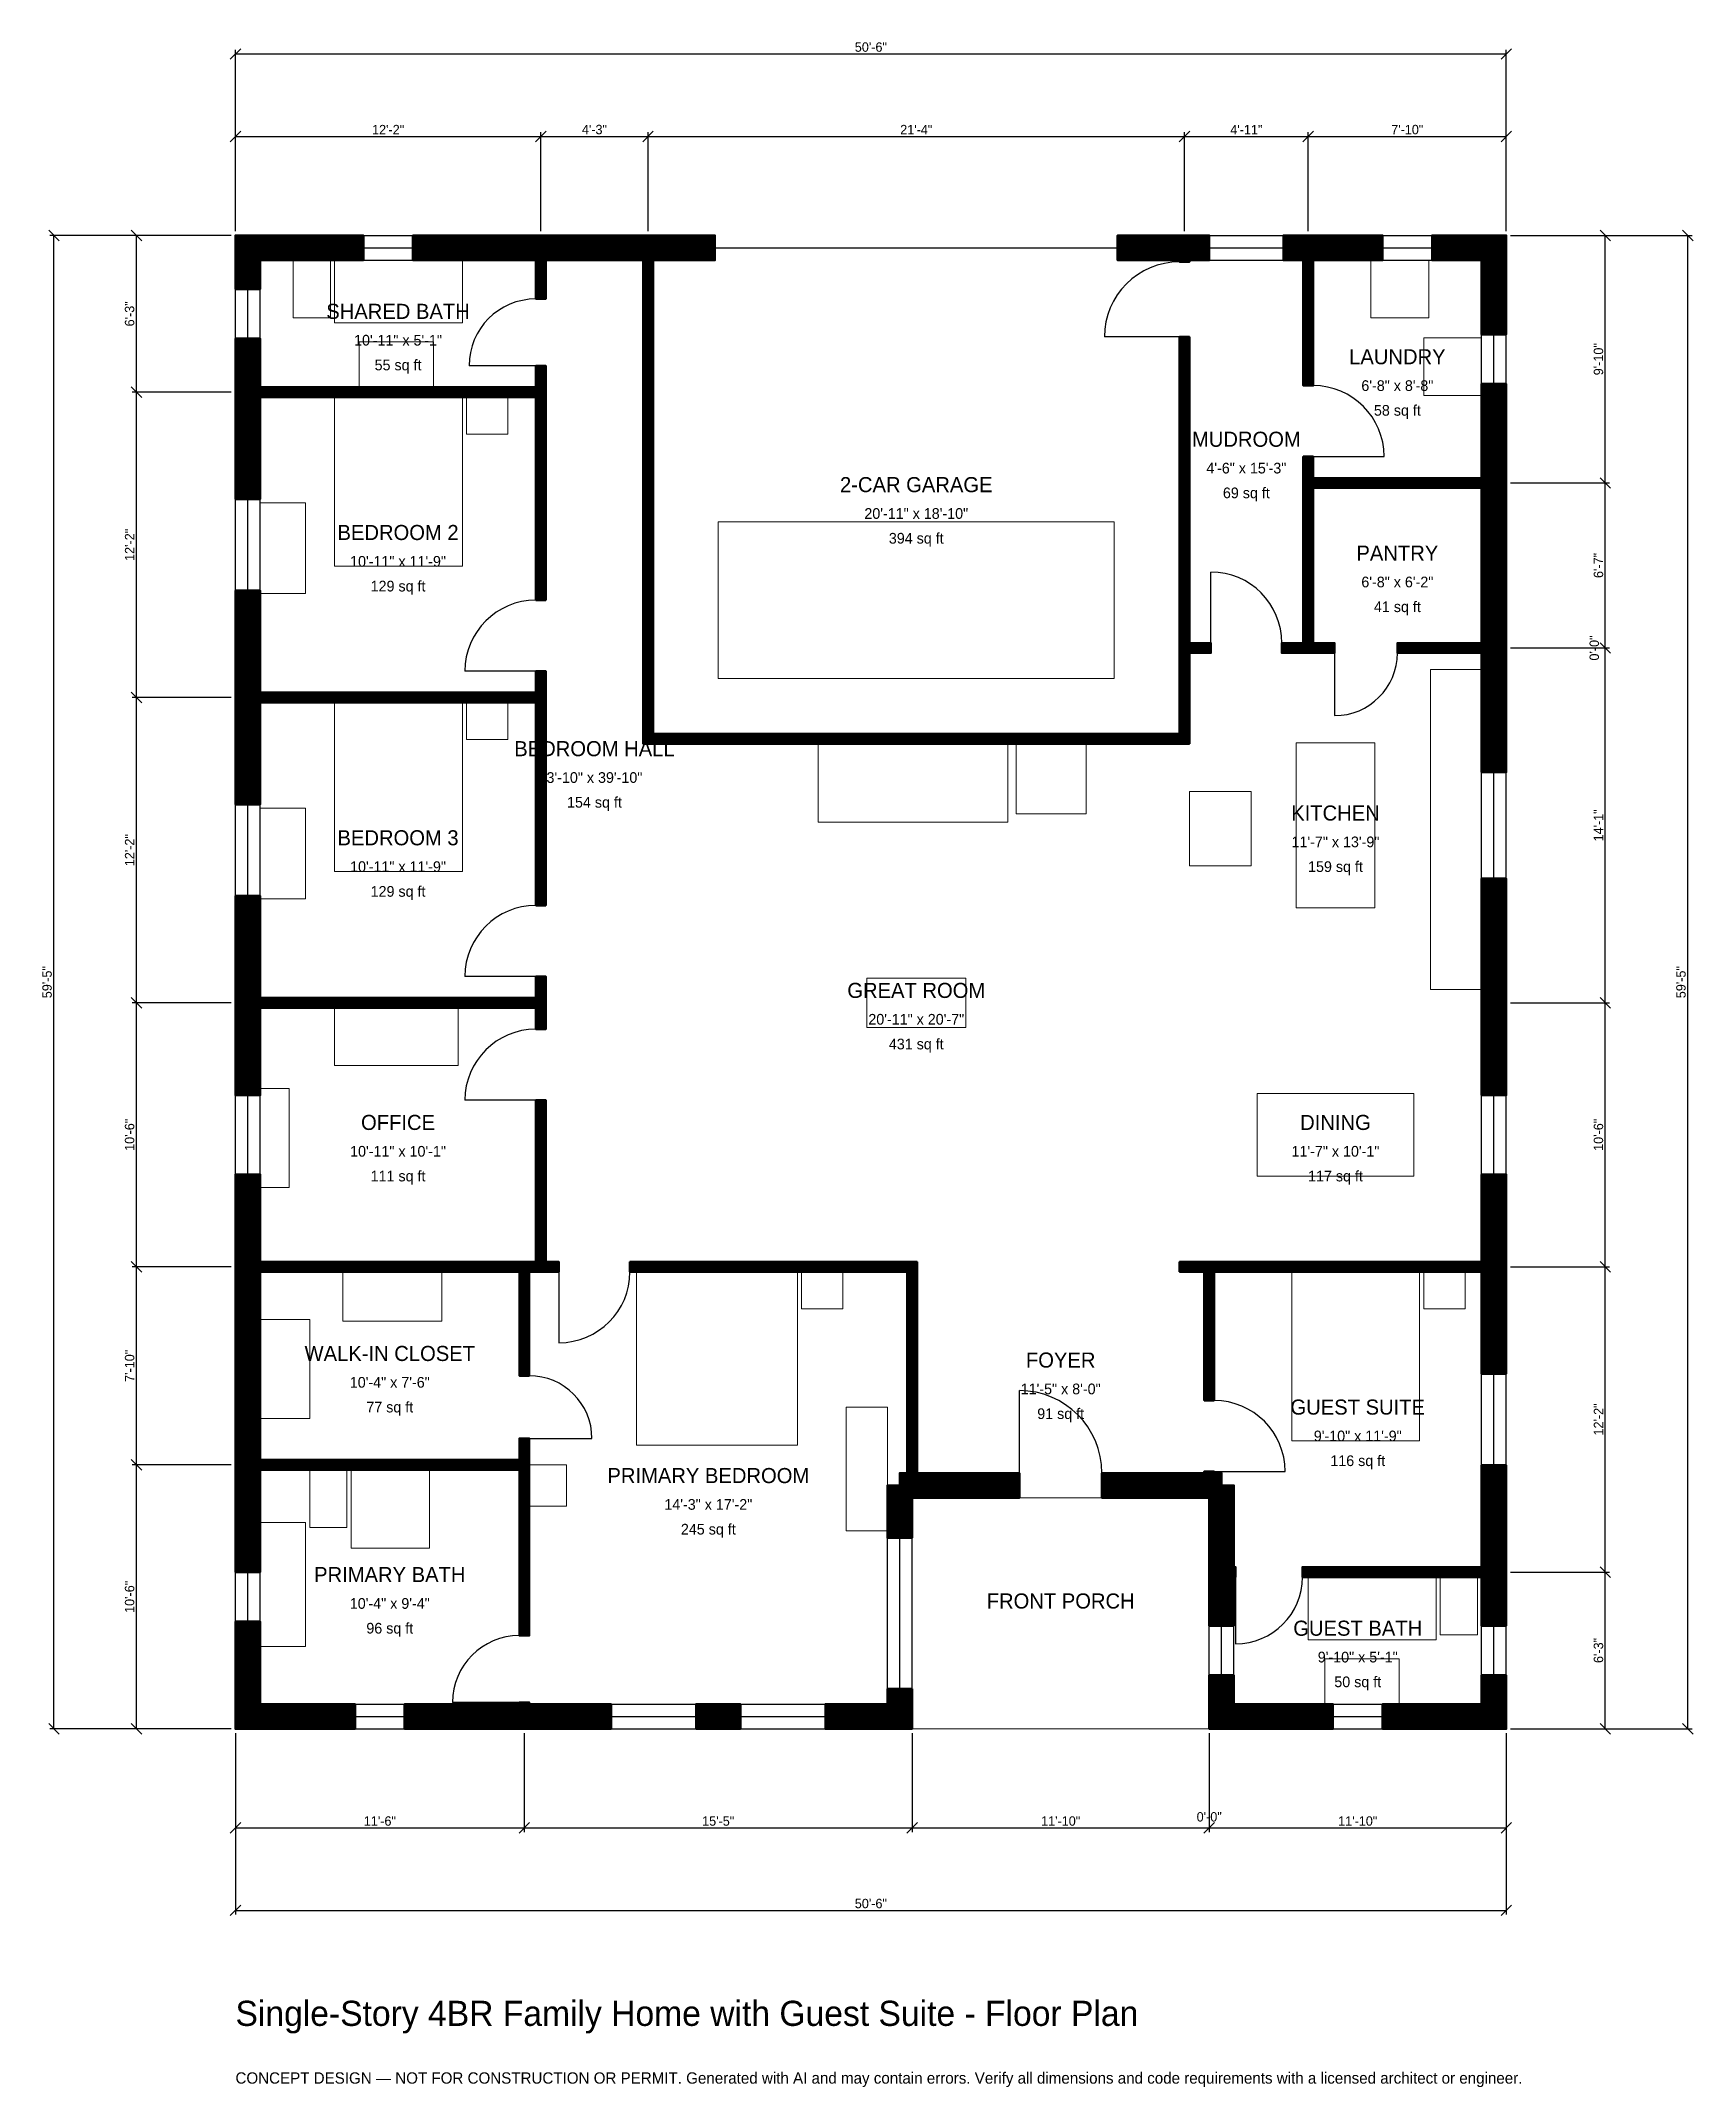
# Model space of a CAD drawing. Header units: inches. Extents: x -93 to 695, y -171 to 805.
import ezdxf
from ezdxf.enums import TextEntityAlignment as Align

# ---------------------------------------------------------------- set-up
doc = ezdxf.new("R2010")
doc.units = ezdxf.units.IN
doc.header["$MEASUREMENT"] = 0
doc.linetypes.add('DASHED', pattern=[0.6, 0.5, -0.1])
for name, color, linetype, lineweight in [('A-ANNO-DIMS', 1, 'Continuous', 13), ('A-ANNO-TEXT', 7, 'Continuous', 18), ('A-AREA-IDEN', 7, 'Continuous', 18), ('A-DOOR', 2, 'Continuous', 25), ('A-FLOR-FIXT', 9, 'Continuous', 13), ('A-FURN', 9, 'Continuous', 13), ('A-GLAZ', 4, 'Continuous', 25), ('A-SITE-PAVE', 8, 'Continuous', 13), ('A-WALL', 7, 'Continuous', 50), ('A-WALL-PATT', 8, 'Continuous', 13)]:
    doc.layers.add(name, color=color, linetype=linetype, lineweight=lineweight)
doc.dimstyles.new('PLAN', dxfattribs={"dimtxt": 4.5, "dimasz": 3, "dimexe": 2, "dimexo": 2, "dimgap": 1, "dimtad": 1, "dimdec": 0, "dimlunit": 4, "dimtsz": 2.5, "dimcen": 2.5, "dimclrd": 1, "dimclre": 1, "dimazin": 3, "dimtfac": 1, "dimtmove": 0, "dimatfit": 3})

msp = doc.modelspace()

# ---------------------------------------------------------------- hatches: boundary and pattern name
at = {"layer": 'A-WALL-PATT'}
h = msp.add_hatch(dxfattribs=at)
h.set_pattern_fill('ANSI31', color=8, scale=0.8)
h.paths.add_polyline_path([(131.8898, 0), (80.7087, 0), (80.7087, 11.811), (131.8898, 11.811), (135.4331, 11.811), (135.4331, 12.5984), (140.1575, 12.5984), (140.1575, 11.811), (143.7008, 11.811), (179.1995, 11.811), (179.1995, 0), (143.7008, 0), (140.1575, 0), (140.1575, 0), (135.4331, 0), (135.4331, 0), (131.8898, 0)])
h.paths.add_polyline_path([(11.811, 0), (11.811, 0), (0, 0), (0, 0), (0, 0), (0, 11.811), (0, 11.811), (0, 51.1811), (11.811, 51.1811), (11.811, 11.811), (57.0866, 11.811), (57.0866, 0), (11.811, 0)])
h.paths.add_polyline_path([(0, 120.0787), (0, 123.622), (0, 123.622), (0, 128.3465), (0, 128.3465), (0, 131.8898), (0, 214.5669), (0, 218.1102), (0, 218.1102), (0, 222.8346), (0, 222.8346), (0, 226.378), (0, 264.5669), (11.811, 264.5669), (11.811, 226.378), (11.811, 222.8346), (135.4331, 222.8346), (140.1575, 222.8346), (143.3071, 222.8346), (143.3071, 300), (148.0315, 300), (148.0315, 222.8346), (154.3307, 222.8346), (154.3307, 218.1102), (148.0315, 218.1102), (143.3071, 218.1102), (140.1575, 218.1102), (140.1575, 168.5039), (135.4331, 168.5039), (135.4331, 218.1102), (11.811, 218.1102), (11.811, 214.5669), (11.811, 131.8898), (11.811, 128.3465), (135.4331, 128.3465), (135.4331, 138.5827), (140.1575, 138.5827), (140.1575, 128.3465), (140.1575, 123.622), (140.1575, 44.4882), (135.4331, 44.4882), (135.4331, 123.622), (11.811, 123.622), (11.811, 120.0787), (11.811, 74.8031), (0, 74.8031), (0, 120.0787)])
h.paths.add_polyline_path([(0, 340.5512), (0, 344.0945), (0, 344.0945), (0, 348.8189), (0, 348.8189), (0, 352.3622), (0, 397.4409), (11.811, 397.4409), (11.811, 352.3622), (11.811, 348.8189), (143.3071, 348.8189), (143.3071, 359.0551), (148.0315, 359.0551), (148.0315, 348.8189), (148.0315, 344.0945), (148.0315, 333.8583), (143.3071, 333.8583), (143.3071, 344.0945), (11.811, 344.0945), (11.811, 340.5512), (11.811, 302.3622), (0, 302.3622), (0, 340.5512)])
h.paths.add_polyline_path([(0, 486.2205), (0, 489.7638), (0, 489.7638), (0, 494.4882), (0, 494.4882), (0, 498.0315), (0, 543.1102), (11.811, 543.1102), (11.811, 498.0315), (11.811, 494.4882), (143.3071, 494.4882), (143.3071, 504.7244), (148.0315, 504.7244), (148.0315, 494.4882), (148.0315, 489.7638), (148.0315, 392.9134), (143.3071, 392.9134), (143.3071, 489.7638), (11.811, 489.7638), (11.811, 486.2205), (11.811, 441.1417), (0, 441.1417), (0, 486.2205)])
h.paths.add_polyline_path([(0, 631.8898), (0, 635.4331), (0, 635.4331), (0, 640.1575), (0, 640.1575), (0, 643.7008), (0, 663.3858), (11.811, 663.3858), (11.811, 643.7008), (11.811, 640.1575), (143.3071, 640.1575), (143.3071, 650.3937), (148.0315, 650.3937), (148.0315, 640.1575), (148.0315, 635.4331), (148.0315, 538.5827), (143.3071, 538.5827), (143.3071, 635.4331), (11.811, 635.4331), (11.811, 631.8898), (11.811, 586.811), (0, 586.811), (0, 631.8898)])
h.paths.add_polyline_path([(0, 700.7874), (0, 700.7874), (0, 712.5984), (0, 712.5984), (0, 712.5985), (11.811, 712.5985), (11.811, 712.5984), (61.0236, 712.5984), (61.0236, 700.7874), (11.811, 700.7874), (11.811, 687.0079), (0, 687.0079), (0, 700.7874)])
h.paths.add_polyline_path([(139.7638, 712.5984), (139.7638, 712.5984), (143.3071, 712.5984), (143.3071, 712.5985), (148.0315, 712.5985), (148.0315, 712.5984), (190.9449, 712.5984), (194.4882, 712.5984), (194.4882, 712.5985), (199.2126, 712.5985), (199.2126, 712.5984), (202.7559, 712.5984), (228.7402, 712.5984), (228.7402, 700.7874), (202.7559, 700.7874), (199.2126, 700.7874), (199.2126, 474.8031), (450.3937, 474.8031), (450.3937, 513.3858), (450.3937, 513.3858), (450.3937, 518.1102), (450.3937, 664.1732), (455.1181, 664.1732), (455.1181, 518.1102), (465.3543, 518.1102), (465.3543, 513.3858), (455.1181, 513.3858), (455.1181, 513.3858), (455.1181, 474.8031), (455.1181, 470.0787), (450.3937, 470.0787), (199.2126, 470.0787), (194.4882, 470.0787), (194.4882, 474.8031), (194.4882, 700.7874), (190.9449, 700.7874), (151.5748, 700.7874), (151.5748, 700.7874), (148.0315, 700.7874), (148.0315, 682.2835), (143.3071, 682.2835), (143.3071, 700.7874), (84.6457, 700.7874), (84.6457, 712.5984), (139.7638, 712.5984)])
h.paths.add_polyline_path([(446.8504, 712.5984), (450.3937, 712.5984), (450.3937, 712.5985), (455.1181, 712.5985), (455.1181, 712.5984), (458.6614, 712.5984), (464.5669, 712.5984), (464.5669, 700.7874), (458.6614, 700.7874), (455.1181, 700.7874), (455.1181, 700), (450.3937, 700), (450.3937, 700.7874), (446.8504, 700.7874), (420.8661, 700.7874), (420.8661, 712.5984), (446.8504, 712.5984)])
h.paths.add_polyline_path([(505.9055, 712.5984), (509.4488, 712.5984), (509.4488, 712.5985), (514.1732, 712.5985), (514.1732, 712.5984), (517.7165, 712.5984), (547.2441, 712.5984), (547.2441, 700.7874), (517.7165, 700.7874), (514.1732, 700.7874), (514.1732, 640.9449), (509.4488, 640.9449), (509.4488, 700.7874), (505.9055, 700.7874), (500, 700.7874), (500, 712.5984), (505.9055, 712.5984)])
h.paths.add_polyline_path([(594.4882, 712.5984), (594.4882, 712.5985), (606.2992, 712.5985), (606.2992, 712.5984), (606.2993, 712.5984), (606.2993, 700.7874), (606.2992, 700.7874), (606.2992, 665.3543), (594.4882, 665.3543), (594.4882, 700.7874), (570.8661, 700.7874), (570.8661, 712.5984), (594.4882, 712.5984)])
h.paths.add_polyline_path([(606.2992, 600.3937), (606.2992, 596.8504), (606.2993, 596.8504), (606.2993, 592.126), (606.2992, 592.126), (606.2992, 588.5827), (606.2992, 521.6535), (606.2992, 518.1102), (606.2993, 518.1102), (606.2993, 513.3858), (606.2992, 513.3858), (606.2992, 509.8425), (606.2992, 456.4961), (594.4882, 456.4961), (594.4882, 509.8425), (594.4882, 513.3858), (554.3307, 513.3858), (554.3307, 518.1102), (594.4882, 518.1102), (594.4882, 521.6535), (594.4882, 588.5827), (594.4882, 592.126), (514.1732, 592.126), (514.1732, 518.1102), (524.4094, 518.1102), (524.4094, 513.3858), (514.1732, 513.3858), (514.1732, 513.3858), (509.4488, 513.3858), (509.4488, 513.3858), (499.2126, 513.3858), (499.2126, 518.1102), (509.4488, 518.1102), (509.4488, 592.126), (509.4488, 596.8504), (509.4488, 607.0866), (514.1732, 607.0866), (514.1732, 596.8504), (594.4882, 596.8504), (594.4882, 600.3937), (594.4882, 641.7323), (606.2992, 641.7323), (606.2992, 600.3937)])
h.paths.add_polyline_path([(606.2992, 352.3622), (606.2992, 340.5512), (606.2992, 302.3622), (594.4882, 302.3622), (594.4882, 340.5512), (594.4882, 352.3622), (594.4882, 405.7087), (606.2992, 405.7087), (606.2992, 352.3622)])
h.paths.add_polyline_path([(606.2992, 226.378), (606.2992, 222.8346), (606.2993, 222.8346), (606.2993, 218.1102), (606.2992, 218.1102), (606.2992, 214.5669), (606.2992, 169.4882), (594.4882, 169.4882), (594.4882, 214.5669), (594.4882, 218.1102), (466.9291, 218.1102), (466.9291, 156.6929), (462.2047, 156.6929), (462.2047, 218.1102), (450.3937, 218.1102), (450.3937, 222.8346), (462.2047, 222.8346), (462.2047, 222.8346), (466.9291, 222.8346), (594.4882, 222.8346), (594.4882, 226.378), (594.4882, 264.5669), (606.2992, 264.5669), (606.2992, 226.378)])
h.paths.add_polyline_path([(606.2992, 80.7087), (606.2992, 77.1654), (606.2993, 77.1654), (606.2993, 72.4409), (606.2992, 72.4409), (606.2992, 68.8976), (606.2992, 49.2126), (594.4882, 49.2126), (594.4882, 68.8976), (594.4882, 72.4409), (509.0551, 72.4409), (509.0551, 77.1654), (594.4882, 77.1654), (594.4882, 80.7087), (594.4882, 125.7874), (606.2992, 125.7874), (606.2992, 80.7087)])
h.paths.add_polyline_path([(606.2992, 11.811), (606.2993, 11.811), (606.2993, 0), (606.2992, 0), (606.2992, 0), (594.4882, 0), (594.4882, 0), (547.2441, 0), (547.2441, 11.811), (594.4882, 11.811), (594.4882, 25.5906), (606.2992, 25.5906), (606.2992, 11.811)])
h.paths.add_polyline_path([(476.378, 0), (476.378, 0), (464.5669, 0), (464.5669, 0), (464.5669, 0), (464.5669, 11.811), (464.5669, 11.811), (464.5669, 25.5906), (476.378, 25.5906), (476.378, 11.811), (523.622, 11.811), (523.622, 0), (476.378, 0)])
h.paths.add_polyline_path([(464.5669, 68.8976), (464.5669, 72.4409), (464.5669, 72.4409), (464.5669, 77.1654), (464.5669, 77.1654), (464.5669, 80.7087), (464.5669, 107.874), (464.5669, 107.874), (464.5669, 110.2362), (462.2047, 110.2362), (462.2047, 110.2362), (413.3858, 110.2362), (413.3858, 122.0472), (462.2047, 122.0472), (462.2047, 122.8346), (466.9291, 122.8346), (466.9291, 122.0472), (470.4724, 122.0472), (470.4724, 116.1417), (476.378, 116.1417), (476.378, 80.7087), (476.378, 77.1654), (477.1654, 77.1654), (477.1654, 72.4409), (476.378, 72.4409), (476.378, 68.8976), (476.378, 49.2126), (464.5669, 49.2126), (464.5669, 68.8976)])
h.paths.add_polyline_path([(325.1969, 110.2362), (325.1969, 110.2362), (322.8347, 110.2362), (322.8347, 107.874), (322.8346, 107.874), (322.8346, 91.1417), (311.0236, 91.1417), (311.0236, 116.1417), (316.9291, 116.1417), (316.9291, 122.0472), (320.4724, 122.0472), (320.4724, 218.1102), (199.2126, 218.1102), (194.4882, 218.1102), (188.189, 218.1102), (188.189, 222.8346), (194.4882, 222.8346), (199.2126, 222.8346), (320.4724, 222.8346), (325.1969, 222.8346), (325.1969, 218.1102), (325.1969, 122.0472), (374.0157, 122.0472), (374.0157, 110.2362), (325.1969, 110.2362)])
h.paths.add_polyline_path([(322.8346, 11.811), (322.8347, 11.811), (322.8347, 0), (322.8346, 0), (322.8346, 0), (311.0236, 0), (311.0236, 0), (281.4304, 0), (281.4304, 11.811), (311.0236, 11.811), (311.0236, 19.0945), (322.8346, 19.0945), (322.8346, 11.811)])
h.paths.add_polyline_path([(219.7507, 0), (219.7507, 11.811), (240.8793, 11.811), (240.8793, 0), (219.7507, 0)])

# ---------------------------------------------------------------- linework, layer by layer
at = {"layer": 'A-DOOR', "linetype": 'DASHED'}
msp.add_line((228.7402, 706.6929), (420.8661, 706.6929), dxfattribs=at)
at = {"layer": 'A-DOOR'}
for p, q in [((450.3937, 664.1732), (414.5669, 664.1732)), ((143.3071, 650.3937), (111.4173, 650.3937)), ((514.1732, 607.0866), (548.0315, 607.0866)), ((465.3543, 518.1102), (465.3543, 551.9685)), ((524.4094, 513.3858), (524.4094, 483.4646)), ((143.3071, 504.7244), (109.4488, 504.7244)), ((143.3071, 359.0551), (109.4488, 359.0551)), ((143.3071, 300), (109.4488, 300)), ((154.3307, 218.1102), (154.3307, 184.252)), ((374.0157, 122.0472), (374.0157, 161.4173)), ((140.1575, 138.5827), (170.0787, 138.5827)), ((466.9291, 122.8346), (500.7874, 122.8346)), ((477.1654, 72.4409), (477.1654, 40.5512)), ((135.4331, 12.5984), (103.5433, 12.5984))]:
    msp.add_line(p, q, dxfattribs=at)
for centre, radius, start, end in [((450.3937, 664.1732), 35.8268, 90, 180), ((143.3071, 650.3937), 31.8898, 90, 180), ((514.1732, 607.0866), 33.8583, 0, 90), ((465.3543, 518.1102), 33.8583, 0, 90), ((143.3071, 504.7244), 33.8583, 90, 180), ((524.4094, 513.3858), 29.9213, 270, 360), ((143.3071, 359.0551), 33.8583, 90, 180), ((143.3071, 300), 33.8583, 90, 180), ((154.3307, 218.1102), 33.8583, 270, 360), ((140.1575, 138.5827), 29.9213, 0, 90), ((374.0157, 122.0472), 39.3701, 0, 90), ((466.9291, 122.8346), 33.8583, 0, 90), ((477.1654, 72.4409), 31.8898, 270, 360), ((135.4331, 12.5984), 31.8898, 90, 180)]:
    msp.add_arc(centre, radius, start, end, dxfattribs=at)
at = {"layer": 'A-FLOR-FIXT'}
for points in [[(27.5591, 673.2283), (45.2756, 673.2283), (45.2756, 700.7874), (27.5591, 700.7874)], [(47.2441, 670.8661), (108.2677, 670.8661), (108.2677, 700.7874), (47.2441, 700.7874)], [(59.0551, 640.1575), (94.4882, 640.1575), (94.4882, 661.811), (59.0551, 661.811)], [(570.0787, 352.7559), (594.4882, 352.7559), (594.4882, 505.5118), (570.0787, 505.5118)], [(506.1024, 391.7323), (543.5039, 391.7323), (543.5039, 470.4724), (506.1024, 470.4724)], [(35.4331, 96.063), (53.1496, 96.063), (53.1496, 123.622), (35.4331, 123.622)], [(55.1181, 86.2205), (92.5197, 86.2205), (92.5197, 123.622), (55.1181, 123.622)], [(11.811, 39.3701), (33.4646, 39.3701), (33.4646, 98.4252), (11.811, 98.4252)], [(511.811, 42.5197), (572.8346, 42.5197), (572.8346, 72.4409), (511.811, 72.4409)], [(574.8031, 44.8819), (592.5197, 44.8819), (592.5197, 72.4409), (574.8031, 72.4409)], [(519.685, 11.811), (555.1181, 11.811), (555.1181, 33.4646), (519.685, 33.4646)]]:
    msp.add_lwpolyline(points, close=True, dxfattribs=at)
at = {"layer": 'A-FURN'}
for points in [[(541.7323, 673.2283), (569.2913, 673.2283), (569.2913, 700.7874), (541.7323, 700.7874)], [(566.9291, 636.2205), (594.4882, 636.2205), (594.4882, 663.7795), (566.9291, 663.7795)], [(47.2441, 554.7244), (108.2677, 554.7244), (108.2677, 635.4331), (47.2441, 635.4331)], [(110.2362, 617.7165), (129.9213, 617.7165), (129.9213, 635.4331), (110.2362, 635.4331)], [(11.811, 541.7323), (33.4646, 541.7323), (33.4646, 585.0394), (11.811, 585.0394)], [(230.315, 501.1811), (419.2913, 501.1811), (419.2913, 575.9843), (230.315, 575.9843)], [(47.2441, 409.0551), (108.2677, 409.0551), (108.2677, 489.7638), (47.2441, 489.7638)], [(110.2362, 472.0472), (129.9213, 472.0472), (129.9213, 489.7638), (110.2362, 489.7638)], [(277.9528, 432.6772), (368.5039, 432.6772), (368.5039, 470.0787), (277.9528, 470.0787)], [(372.4409, 436.6142), (405.9055, 436.6142), (405.9055, 470.0787), (372.4409, 470.0787)], [(11.811, 396.063), (33.4646, 396.063), (33.4646, 439.3701), (11.811, 439.3701)], [(455.1181, 411.811), (484.6457, 411.811), (484.6457, 447.2441), (455.1181, 447.2441)], [(301.1811, 334.6457), (348.4252, 334.6457), (348.4252, 358.2677), (301.1811, 358.2677)], [(47.2441, 316.5354), (106.2992, 316.5354), (106.2992, 344.0945), (47.2441, 344.0945)], [(11.811, 258.2677), (25.5906, 258.2677), (25.5906, 305.5118), (11.811, 305.5118)], [(487.4016, 263.7795), (562.2047, 263.7795), (562.2047, 303.1496), (487.4016, 303.1496)], [(51.1811, 194.4882), (98.4252, 194.4882), (98.4252, 218.1102), (51.1811, 218.1102)], [(191.3386, 135.4331), (268.1102, 135.4331), (268.1102, 218.1102), (191.3386, 218.1102)], [(270.0787, 200.3937), (289.7638, 200.3937), (289.7638, 218.1102), (270.0787, 218.1102)], [(503.937, 137.4016), (564.9606, 137.4016), (564.9606, 218.1102), (503.937, 218.1102)], [(566.9291, 200.3937), (586.6142, 200.3937), (586.6142, 218.1102), (566.9291, 218.1102)], [(11.811, 148.0315), (35.4331, 148.0315), (35.4331, 195.2756), (11.811, 195.2756)], [(291.3386, 94.4882), (311.0236, 94.4882), (311.0236, 153.5433), (291.3386, 153.5433)], [(140.1575, 106.2992), (157.874, 106.2992), (157.874, 125.9843), (140.1575, 125.9843)]]:
    msp.add_lwpolyline(points, close=True, dxfattribs=at)
at = {"layer": 'A-GLAZ'}
for p, q in [((61.0236, 712.5984), (84.6457, 712.5984)), ((61.0236, 706.6929), (84.6457, 706.6929)), ((464.5669, 712.5984), (500, 712.5984)), ((464.5669, 706.6929), (500, 706.6929)), ((547.2441, 712.5984), (570.8661, 712.5984)), ((547.2441, 706.6929), (570.8661, 706.6929)), ((61.0236, 700.7874), (84.6457, 700.7874)), ((464.5669, 700.7874), (500, 700.7874)), ((547.2441, 700.7874), (570.8661, 700.7874)), ((0, 663.3858), (0, 687.0079)), ((5.9055, 663.3858), (5.9055, 687.0079)), ((11.811, 663.3858), (11.811, 687.0079)), ((594.4882, 641.7323), (594.4882, 665.3543)), ((600.3937, 641.7323), (600.3937, 665.3543)), ((606.2992, 641.7323), (606.2992, 665.3543)), ((0, 543.1102), (0, 586.811)), ((5.9055, 543.1102), (5.9055, 586.811)), ((11.811, 543.1102), (11.811, 586.811)), ((594.4882, 405.7087), (594.4882, 456.4961)), ((600.3937, 405.7087), (600.3937, 456.4961)), ((606.2992, 405.7087), (606.2992, 456.4961)), ((0, 397.4409), (0, 441.1417)), ((5.9055, 397.4409), (5.9055, 441.1417)), ((11.811, 397.4409), (11.811, 441.1417)), ((0, 264.5669), (0, 302.3622)), ((5.9055, 264.5669), (5.9055, 302.3622)), ((11.811, 264.5669), (11.811, 302.3622)), ((594.4882, 264.5669), (594.4882, 302.3622)), ((600.3937, 264.5669), (600.3937, 302.3622)), ((606.2992, 264.5669), (606.2992, 302.3622)), ((594.4882, 125.7874), (594.4882, 169.4882)), ((600.3937, 125.7874), (600.3937, 169.4882)), ((606.2992, 125.7874), (606.2992, 169.4882)), ((311.0236, 19.0945), (311.0236, 91.1417)), ((316.9291, 19.0945), (316.9291, 91.1417)), ((322.8346, 19.0945), (322.8346, 91.1417)), ((0, 51.1811), (0, 74.8031)), ((5.9055, 51.1811), (5.9055, 74.8031)), ((11.811, 51.1811), (11.811, 74.8031)), ((464.5669, 25.5906), (464.5669, 49.2126)), ((470.4724, 25.5906), (470.4724, 49.2126)), ((476.378, 25.5906), (476.378, 49.2126)), ((594.4882, 25.5906), (594.4882, 49.2126)), ((600.3937, 25.5906), (600.3937, 49.2126)), ((606.2992, 25.5906), (606.2992, 49.2126)), ((57.0866, 11.811), (80.7087, 11.811)), ((179.1995, 11.811), (219.7507, 11.811)), ((240.8793, 11.811), (281.4304, 11.811)), ((523.622, 11.811), (547.2441, 11.811)), ((57.0866, 5.9055), (80.7087, 5.9055)), ((57.0866, 0), (80.7087, 0)), ((179.1995, 5.9055), (219.7507, 5.9055)), ((179.1995, 0), (219.7507, 0)), ((240.8793, 5.9055), (281.4304, 5.9055)), ((240.8793, 0), (281.4304, 0)), ((523.622, 5.9055), (547.2441, 5.9055)), ((523.622, 0), (547.2441, 0))]:
    msp.add_line(p, q, dxfattribs=at)
at = {"layer": 'A-SITE-PAVE', "linetype": 'DASHED'}
msp.add_lwpolyline([(322.8346, 0), (464.5669, 0), (464.5669, 110.2362), (322.8346, 110.2362)], close=True, dxfattribs=at)
at = {"layer": 'A-WALL'}
for points in [[(0, 700.7874), (0, 700.7874), (0, 712.5984), (0, 712.5984), (0, 712.5985), (11.811, 712.5985), (11.811, 712.5984), (61.0236, 712.5984), (61.0236, 700.7874), (11.811, 700.7874), (11.811, 687.0079), (0, 687.0079), (0, 700.7874)], [(139.7638, 712.5984), (139.7638, 712.5984), (143.3071, 712.5984), (143.3071, 712.5985), (148.0315, 712.5985), (148.0315, 712.5984), (190.9449, 712.5984), (194.4882, 712.5984), (194.4882, 712.5985), (199.2126, 712.5985), (199.2126, 712.5984), (202.7559, 712.5984), (228.7402, 712.5984), (228.7402, 700.7874), (202.7559, 700.7874), (199.2126, 700.7874), (199.2126, 474.8031), (450.3937, 474.8031), (450.3937, 513.3858), (450.3937, 513.3858), (450.3937, 518.1102), (450.3937, 664.1732), (455.1181, 664.1732), (455.1181, 518.1102), (465.3543, 518.1102), (465.3543, 513.3858), (455.1181, 513.3858), (455.1181, 513.3858), (455.1181, 474.8031), (455.1181, 470.0787), (450.3937, 470.0787), (199.2126, 470.0787), (194.4882, 470.0787), (194.4882, 474.8031), (194.4882, 700.7874), (190.9449, 700.7874), (151.5748, 700.7874), (151.5748, 700.7874), (148.0315, 700.7874), (148.0315, 682.2835), (143.3071, 682.2835), (143.3071, 700.7874), (84.6457, 700.7874), (84.6457, 712.5984), (139.7638, 712.5984)], [(446.8504, 712.5984), (450.3937, 712.5984), (450.3937, 712.5985), (455.1181, 712.5985), (455.1181, 712.5984), (458.6614, 712.5984), (464.5669, 712.5984), (464.5669, 700.7874), (458.6614, 700.7874), (455.1181, 700.7874), (455.1181, 700), (450.3937, 700), (450.3937, 700.7874), (446.8504, 700.7874), (420.8661, 700.7874), (420.8661, 712.5984), (446.8504, 712.5984)], [(505.9055, 712.5984), (509.4488, 712.5984), (509.4488, 712.5985), (514.1732, 712.5985), (514.1732, 712.5984), (517.7165, 712.5984), (547.2441, 712.5984), (547.2441, 700.7874), (517.7165, 700.7874), (514.1732, 700.7874), (514.1732, 640.9449), (509.4488, 640.9449), (509.4488, 700.7874), (505.9055, 700.7874), (500, 700.7874), (500, 712.5984), (505.9055, 712.5984)], [(594.4882, 712.5984), (594.4882, 712.5985), (606.2992, 712.5985), (606.2992, 712.5984), (606.2993, 712.5984), (606.2993, 700.7874), (606.2992, 700.7874), (606.2992, 665.3543), (594.4882, 665.3543), (594.4882, 700.7874), (570.8661, 700.7874), (570.8661, 712.5984), (594.4882, 712.5984)], [(0, 631.8898), (0, 635.4331), (0, 635.4331), (0, 640.1575), (0, 640.1575), (0, 643.7008), (0, 663.3858), (11.811, 663.3858), (11.811, 643.7008), (11.811, 640.1575), (143.3071, 640.1575), (143.3071, 650.3937), (148.0315, 650.3937), (148.0315, 640.1575), (148.0315, 635.4331), (148.0315, 538.5827), (143.3071, 538.5827), (143.3071, 635.4331), (11.811, 635.4331), (11.811, 631.8898), (11.811, 586.811), (0, 586.811), (0, 631.8898)], [(606.2992, 600.3937), (606.2992, 596.8504), (606.2993, 596.8504), (606.2993, 592.126), (606.2992, 592.126), (606.2992, 588.5827), (606.2992, 521.6535), (606.2992, 518.1102), (606.2993, 518.1102), (606.2993, 513.3858), (606.2992, 513.3858), (606.2992, 509.8425), (606.2992, 456.4961), (594.4882, 456.4961), (594.4882, 509.8425), (594.4882, 513.3858), (554.3307, 513.3858), (554.3307, 518.1102), (594.4882, 518.1102), (594.4882, 521.6535), (594.4882, 588.5827), (594.4882, 592.126), (514.1732, 592.126), (514.1732, 518.1102), (524.4094, 518.1102), (524.4094, 513.3858), (514.1732, 513.3858), (514.1732, 513.3858), (509.4488, 513.3858), (509.4488, 513.3858), (499.2126, 513.3858), (499.2126, 518.1102), (509.4488, 518.1102), (509.4488, 592.126), (509.4488, 596.8504), (509.4488, 607.0866), (514.1732, 607.0866), (514.1732, 596.8504), (594.4882, 596.8504), (594.4882, 600.3937), (594.4882, 641.7323), (606.2992, 641.7323), (606.2992, 600.3937)], [(0, 486.2205), (0, 489.7638), (0, 489.7638), (0, 494.4882), (0, 494.4882), (0, 498.0315), (0, 543.1102), (11.811, 543.1102), (11.811, 498.0315), (11.811, 494.4882), (143.3071, 494.4882), (143.3071, 504.7244), (148.0315, 504.7244), (148.0315, 494.4882), (148.0315, 489.7638), (148.0315, 392.9134), (143.3071, 392.9134), (143.3071, 489.7638), (11.811, 489.7638), (11.811, 486.2205), (11.811, 441.1417), (0, 441.1417), (0, 486.2205)], [(606.2992, 352.3622), (606.2992, 340.5512), (606.2992, 302.3622), (594.4882, 302.3622), (594.4882, 340.5512), (594.4882, 352.3622), (594.4882, 405.7087), (606.2992, 405.7087), (606.2992, 352.3622)], [(0, 340.5512), (0, 344.0945), (0, 344.0945), (0, 348.8189), (0, 348.8189), (0, 352.3622), (0, 397.4409), (11.811, 397.4409), (11.811, 352.3622), (11.811, 348.8189), (143.3071, 348.8189), (143.3071, 359.0551), (148.0315, 359.0551), (148.0315, 348.8189), (148.0315, 344.0945), (148.0315, 333.8583), (143.3071, 333.8583), (143.3071, 344.0945), (11.811, 344.0945), (11.811, 340.5512), (11.811, 302.3622), (0, 302.3622), (0, 340.5512)], [(0, 120.0787), (0, 123.622), (0, 123.622), (0, 128.3465), (0, 128.3465), (0, 131.8898), (0, 214.5669), (0, 218.1102), (0, 218.1102), (0, 222.8346), (0, 222.8346), (0, 226.378), (0, 264.5669), (11.811, 264.5669), (11.811, 226.378), (11.811, 222.8346), (135.4331, 222.8346), (140.1575, 222.8346), (143.3071, 222.8346), (143.3071, 300), (148.0315, 300), (148.0315, 222.8346), (154.3307, 222.8346), (154.3307, 218.1102), (148.0315, 218.1102), (143.3071, 218.1102), (140.1575, 218.1102), (140.1575, 168.5039), (135.4331, 168.5039), (135.4331, 218.1102), (11.811, 218.1102), (11.811, 214.5669), (11.811, 131.8898), (11.811, 128.3465), (135.4331, 128.3465), (135.4331, 138.5827), (140.1575, 138.5827), (140.1575, 128.3465), (140.1575, 123.622), (140.1575, 44.4882), (135.4331, 44.4882), (135.4331, 123.622), (11.811, 123.622), (11.811, 120.0787), (11.811, 74.8031), (0, 74.8031), (0, 120.0787)], [(606.2992, 226.378), (606.2992, 222.8346), (606.2993, 222.8346), (606.2993, 218.1102), (606.2992, 218.1102), (606.2992, 214.5669), (606.2992, 169.4882), (594.4882, 169.4882), (594.4882, 214.5669), (594.4882, 218.1102), (466.9291, 218.1102), (466.9291, 156.6929), (462.2047, 156.6929), (462.2047, 218.1102), (450.3937, 218.1102), (450.3937, 222.8346), (462.2047, 222.8346), (462.2047, 222.8346), (466.9291, 222.8346), (594.4882, 222.8346), (594.4882, 226.378), (594.4882, 264.5669), (606.2992, 264.5669), (606.2992, 226.378)], [(325.1969, 110.2362), (325.1969, 110.2362), (322.8347, 110.2362), (322.8347, 107.874), (322.8346, 107.874), (322.8346, 91.1417), (311.0236, 91.1417), (311.0236, 116.1417), (316.9291, 116.1417), (316.9291, 122.0472), (320.4724, 122.0472), (320.4724, 218.1102), (199.2126, 218.1102), (194.4882, 218.1102), (188.189, 218.1102), (188.189, 222.8346), (194.4882, 222.8346), (199.2126, 222.8346), (320.4724, 222.8346), (325.1969, 222.8346), (325.1969, 218.1102), (325.1969, 122.0472), (374.0157, 122.0472), (374.0157, 110.2362), (325.1969, 110.2362)], [(464.5669, 68.8976), (464.5669, 72.4409), (464.5669, 72.4409), (464.5669, 77.1654), (464.5669, 77.1654), (464.5669, 80.7087), (464.5669, 107.874), (464.5669, 107.874), (464.5669, 110.2362), (462.2047, 110.2362), (462.2047, 110.2362), (413.3858, 110.2362), (413.3858, 122.0472), (462.2047, 122.0472), (462.2047, 122.8346), (466.9291, 122.8346), (466.9291, 122.0472), (470.4724, 122.0472), (470.4724, 116.1417), (476.378, 116.1417), (476.378, 80.7087), (476.378, 77.1654), (477.1654, 77.1654), (477.1654, 72.4409), (476.378, 72.4409), (476.378, 68.8976), (476.378, 49.2126), (464.5669, 49.2126), (464.5669, 68.8976)], [(606.2992, 80.7087), (606.2992, 77.1654), (606.2993, 77.1654), (606.2993, 72.4409), (606.2992, 72.4409), (606.2992, 68.8976), (606.2992, 49.2126), (594.4882, 49.2126), (594.4882, 68.8976), (594.4882, 72.4409), (509.0551, 72.4409), (509.0551, 77.1654), (594.4882, 77.1654), (594.4882, 80.7087), (594.4882, 125.7874), (606.2992, 125.7874), (606.2992, 80.7087)], [(11.811, 0), (11.811, 0), (0, 0), (0, 0), (0, 0), (0, 11.811), (0, 11.811), (0, 51.1811), (11.811, 51.1811), (11.811, 11.811), (57.0866, 11.811), (57.0866, 0), (11.811, 0)], [(476.378, 0), (476.378, 0), (464.5669, 0), (464.5669, 0), (464.5669, 0), (464.5669, 11.811), (464.5669, 11.811), (464.5669, 25.5906), (476.378, 25.5906), (476.378, 11.811), (523.622, 11.811), (523.622, 0), (476.378, 0)], [(606.2992, 11.811), (606.2993, 11.811), (606.2993, 0), (606.2992, 0), (606.2992, 0), (594.4882, 0), (594.4882, 0), (547.2441, 0), (547.2441, 11.811), (594.4882, 11.811), (594.4882, 25.5906), (606.2992, 25.5906), (606.2992, 11.811)], [(131.8898, 0), (80.7087, 0), (80.7087, 11.811), (131.8898, 11.811), (135.4331, 11.811), (135.4331, 12.5984), (140.1575, 12.5984), (140.1575, 11.811), (143.7008, 11.811), (179.1995, 11.811), (179.1995, 0), (143.7008, 0), (140.1575, 0), (140.1575, 0), (135.4331, 0), (135.4331, 0), (131.8898, 0)], [(219.7507, 0), (219.7507, 11.811), (240.8793, 11.811), (240.8793, 0), (219.7507, 0)], [(322.8346, 11.811), (322.8347, 11.811), (322.8347, 0), (322.8346, 0), (322.8346, 0), (311.0236, 0), (311.0236, 0), (281.4304, 0), (281.4304, 11.811), (311.0236, 11.811), (311.0236, 19.0945), (322.8346, 19.0945), (322.8346, 11.811)]]:
    msp.add_lwpolyline(points, close=True, dxfattribs=at)

# ---------------------------------------------------------------- texts
at = {"layer": 'A-ANNO-TEXT'}
for s, height, p in [('Single-Story 4BR Family Home with Guest Suite - Floor Plan', 12, (0, -141.7323)), ('CONCEPT DESIGN — NOT FOR CONSTRUCTION OR PERMIT. Generated with AI and may contain errors. Verify all dimensions and code requirements with a licensed architect or engineer.', 5.4, (0, -169.2913))]:
    msp.add_text(s, height=height, dxfattribs=at).set_placement(p)
at = {"layer": 'A-AREA-IDEN'}
for s, height, p in [('SHARED BATH', 7.2, (77.5591, 676.378)), ('10\'-11" x 5\'-1"', 5.1, (77.5591, 662.5984)), ('LAUNDRY', 7.2, (554.3307, 654.7244)), ('55 sq ft', 5.1, (77.5591, 650.7874)), ('6\'-8" x 8\'-8"', 5.1, (554.3307, 640.9449)), ('58 sq ft', 5.1, (554.3307, 629.1339)), ('MUDROOM', 7.2, (482.2835, 615.3543)), ('2-CAR GARAGE', 7.2, (324.8031, 593.7008)), ('4\'-6" x 15\'-3"', 5.1, (482.2835, 601.5748)), ('69 sq ft', 5.1, (482.2835, 589.7638)), ('20\'-11" x 18\'-10"', 5.1, (324.8031, 579.9213)), ('BEDROOM 2', 7.2, (77.5591, 570.8661)), ('394 sq ft', 5.1, (324.8031, 568.1102)), ('10\'-11" x 11\'-9"', 5.1, (77.5591, 557.0866)), ('PANTRY', 7.2, (554.3307, 561.0236)), ('129 sq ft', 5.1, (77.5591, 545.2756)), ('6\'-8" x 6\'-2"', 5.1, (554.3307, 547.2441)), ('41 sq ft', 5.1, (554.3307, 535.4331)), ('BEDROOM HALL', 7.2, (171.2598, 467.7165)), ('3\'-10" x 39\'-10"', 5.1, (171.2598, 453.937)), ('154 sq ft', 5.1, (171.2598, 442.126)), ('KITCHEN', 7.2, (524.8031, 437.0079)), ('BEDROOM 3', 7.2, (77.5591, 425.1968)), ('11\'-7" x 13\'-9"', 5.1, (524.8031, 423.2283)), ('10\'-11" x 11\'-9"', 5.1, (77.5591, 411.4173)), ('159 sq ft', 5.1, (524.8031, 411.4173)), ('129 sq ft', 5.1, (77.5591, 399.6063)), ('GREAT ROOM', 7.2, (324.8031, 352.3622)), ('20\'-11" x 20\'-7"', 5.1, (324.8031, 338.5827)), ('431 sq ft', 5.1, (324.8031, 326.7717)), ('OFFICE', 7.2, (77.5591, 289.3701)), ('DINING', 7.2, (524.8031, 289.3701)), ('10\'-11" x 10\'-1"', 5.1, (77.5591, 275.5906)), ('11\'-7" x 10\'-1"', 5.1, (524.8031, 275.5906)), ('111 sq ft', 5.1, (77.5591, 263.7795)), ('117 sq ft', 5.1, (524.8031, 263.7795)), ('WALK-IN CLOSET', 7.2, (73.622, 179.1339)), ('FOYER', 7.2, (393.7008, 175.9843)), ('10\'-4" x 7\'-6"', 5.1, (73.622, 165.3543)), ('77 sq ft', 5.1, (73.622, 153.5433)), ('11\'-5" x 8\'-0"', 5.1, (393.7008, 162.2047)), ('GUEST SUITE', 7.2, (535.4331, 153.5433)), ('91 sq ft', 5.1, (393.7008, 150.3937)), ('9\'-10" x 11\'-9"', 5.1, (535.4331, 139.7638)), ('116 sq ft', 5.1, (535.4331, 127.9528)), ('PRIMARY BEDROOM', 7.2, (225.5906, 120.8661)), ('14\'-3" x 17\'-2"', 5.1, (225.5906, 107.0866)), ('245 sq ft', 5.1, (225.5906, 95.2756)), ('PRIMARY BATH', 7.2, (73.622, 73.622)), ('10\'-4" x 9\'-4"', 5.1, (73.622, 59.8425)), ('FRONT PORCH', 7.2, (393.7008, 61.0236)), ('96 sq ft', 5.1, (73.622, 48.0315)), ('GUEST BATH', 7.2, (535.4331, 48.0315)), ('9\'-10" x 5\'-1"', 5.1, (535.4331, 34.252)), ('50 sq ft', 5.1, (535.4331, 22.4409))]:
    msp.add_text(s, height=height, dxfattribs=at).set_placement(p, align=Align.MIDDLE_CENTER)

# ---------------------------------------------------------------- dimensions: what is measured, and where the dimension line sits
at = {"layer": 'A-ANNO-DIMS'}
for base, p1, p2, text in [((0, 799.2126), (0, 712.5984), (606.2992, 712.5984), '50\'-6"'), ((0, 759.8425), (0, 712.5984), (145.6693, 712.5984), '12\'-2"'), ((145.6693, 759.8425), (145.6693, 712.5984), (196.8504, 712.5984), '4\'-3"'), ((196.8504, 759.8425), (196.8504, 712.5984), (452.7559, 712.5984), '21\'-4"'), ((452.7559, 759.8425), (452.7559, 712.5984), (511.811, 712.5984), '4\'-11"'), ((511.811, 759.8425), (511.811, 712.5984), (606.2992, 712.5984), '7\'-10"'), ((0, -47.2441), (0, 0), (137.7953, 0), '11\'-6"'), ((0, -86.6142), (0, 0), (606.2992, 0), '50\'-6"'), ((137.7953, -47.2441), (137.7953, 0), (322.8346, 0), '15\'-5"'), ((322.8346, -47.2441), (322.8346, 0), (464.5669, 0), '11\'-10"'), ((464.5669, -47.2441), (464.5669, 0), (464.5669, 0), '0\'-0"'), ((464.5669, -47.2441), (464.5669, 0), (606.2992, 0), '11\'-10"')]:
    msp.add_linear_dim(base=base, p1=p1, p2=p2, text=text, dimstyle='PLAN', dxfattribs=at).render()
for base, p1, p2, text in [((-86.6142, 0), (0, 0), (0, 712.5984), '59\'-5"'), ((-47.2441, 637.7953), (0, 637.7953), (0, 712.5984), '6\'-3"'), ((653.5433, 594.4882), (606.2992, 594.4882), (606.2992, 712.5984), '9\'-10"'), ((692.9134, 0), (606.2992, 0), (606.2992, 712.5984), '59\'-5"'), ((-47.2441, 492.126), (0, 492.126), (0, 637.7953), '12\'-2"'), ((653.5433, 515.748), (606.2992, 515.748), (606.2992, 594.4882), '6\'-7"'), ((653.5433, 515.748), (606.2992, 515.748), (606.2992, 515.748), '0\'-0"'), ((653.5433, 346.4567), (606.2992, 346.4567), (606.2992, 515.748), '14\'-1"'), ((-47.2441, 346.4567), (0, 346.4567), (0, 492.126), '12\'-2"'), ((-47.2441, 220.4724), (0, 220.4724), (0, 346.4567), '10\'-6"'), ((653.5433, 220.4724), (606.2992, 220.4724), (606.2992, 346.4567), '10\'-6"'), ((-47.2441, 125.9843), (0, 125.9843), (0, 220.4724), '7\'-10"'), ((653.5433, 74.8031), (606.2992, 74.8031), (606.2992, 220.4724), '12\'-2"'), ((-47.2441, 0), (0, 0), (0, 125.9843), '10\'-6"'), ((653.5433, 0), (606.2992, 0), (606.2992, 74.8031), '6\'-3"')]:
    msp.add_linear_dim(base=base, p1=p1, p2=p2, angle=90, text=text, dimstyle='PLAN', dxfattribs=at).render()

doc.saveas('drawing.dxf')
